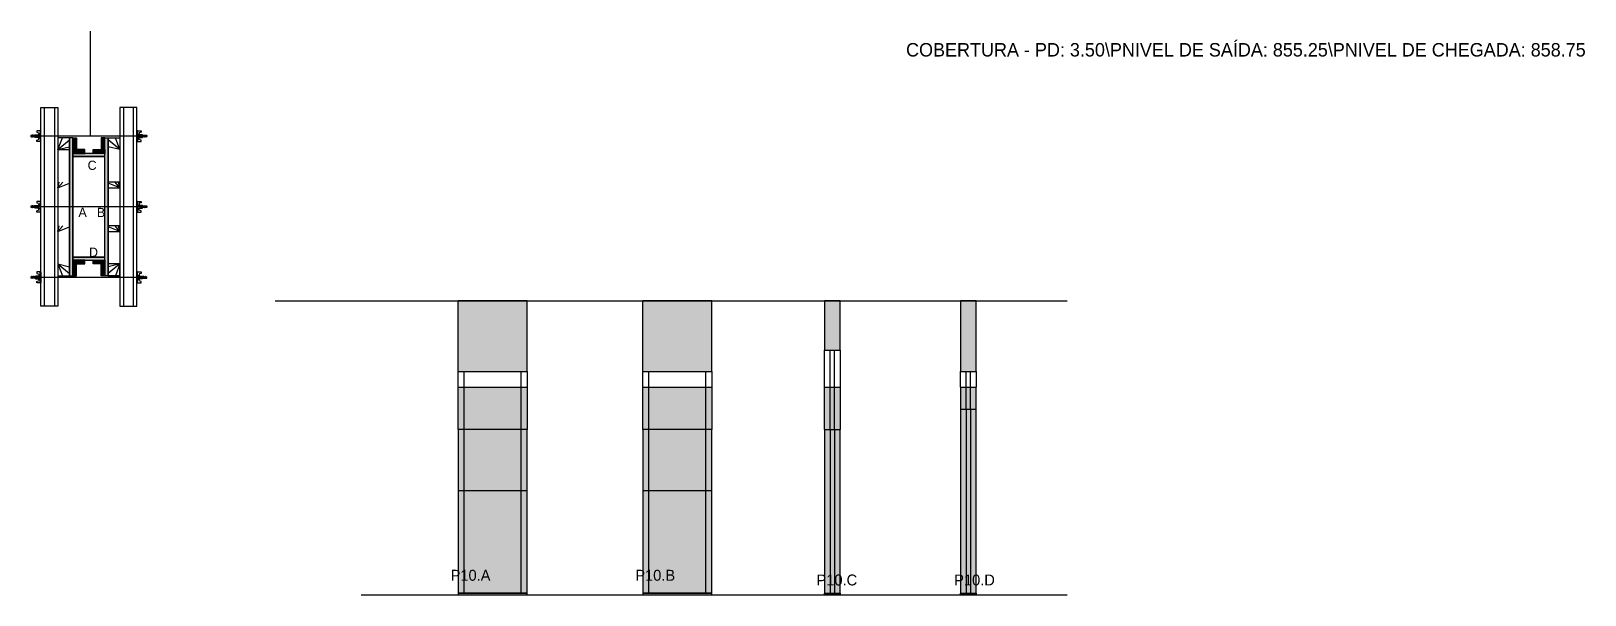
# Model space of a CAD drawing. Header units: metres. Extents: x 4559 to 6408, y 13542 to 14213.
import ezdxf

# ---------------------------------------------------------------- set-up
doc = ezdxf.new("R2010")
doc.units = ezdxf.units.M
for name, color, linetype in [('CHAPA', 7, 'Continuous'), ('COTA', 7, 'Continuous'), ('Hachura', 7, 'Continuous'), ('Madeira', 7, 'Continuous'), ('NOMENCLATURA', 7, 'Continuous'), ('Nível', 7, 'Continuous'), ('Painéis', 7, 'Continuous'), ('Perfil Metálico', 7, 'Continuous'), ('SARR_2.2x7', 7, 'Continuous'), ('SARRAFO', 7, 'Continuous'), ('Texto Seção', 7, 'Continuous'), ('TEXTO_GERAL', 7, 'Continuous')]:
    doc.layers.add(name, color=color, linetype=linetype)

msp = doc.modelspace()

# ---------------------------------------------------------------- hatches: boundary and pattern name
at = {"layer": 'COTA'}
h = msp.add_hatch(color=7, dxfattribs=at)
h.dxf.hatch_style = 1
h.paths.add_polyline_path([(5149.3, 13892.4), (5067.3, 13892.4), (5067.3, 13892.4), (5067.3, 13808.4), (5067.3, 13808.4), (5149.3, 13808.4), (5149.3, 13808.4), (5149.3, 13892.4)])
h = msp.add_hatch(color=7, dxfattribs=at)
h.dxf.hatch_style = 1
h.paths.add_polyline_path([(5369, 13892.4), (5287, 13892.4), (5287, 13892.4), (5287, 13808.4), (5287, 13808.4), (5358, 13808.4), (5358, 13808.4), (5369, 13808.4), (5369, 13808.4), (5369, 13892.4)])
h = msp.add_hatch(color=7, dxfattribs=at)
h.dxf.hatch_style = 1
h.paths.add_polyline_path([(5522, 13892.4), (5503, 13892.4), (5503, 13892.4), (5503, 13833.4), (5503, 13833.4), (5522, 13833.4), (5522, 13833.4), (5522, 13892.4)])
h = msp.add_hatch(color=7, dxfattribs=at)
h.dxf.hatch_style = 1
h.paths.add_polyline_path([(5683.8, 13892.4), (5664.8, 13892.4), (5664.8, 13892.4), (5664.8, 13808.4), (5664.8, 13808.4), (5683.8, 13808.4), (5683.8, 13808.4), (5683.8, 13892.4)])
at = {"layer": 'Hachura'}
h = msp.add_hatch(color=7, dxfattribs=at)
h.dxf.hatch_style = 1
h.paths.add_polyline_path([(4609, 14086.1), (4605, 14086.1), (4605, 14086.1), (4605, 13922.1), (4605, 13922.1), (4609, 13922.1), (4609, 13922.1), (4609, 14086.1)])
h = msp.add_hatch(color=7, dxfattribs=at)
h.dxf.hatch_style = 1
h.paths.add_polyline_path([(4609, 14086.1), (4605, 14086.1), (4605, 14086.1), (4605, 13922.1), (4605, 13922.1), (4609, 13922.1), (4609, 13922.1), (4609, 14086.1)])
h = msp.add_hatch(color=7, dxfattribs=at)
h.dxf.hatch_style = 1
h.paths.add_polyline_path([(4609, 14072.1), (4613.4, 14072.1), (4613.4, 14072.1), (4613.4, 14086.1), (4613.4, 14086.1), (4609, 14086.1), (4609, 14086.1), (4609, 14072.1)])
h = msp.add_hatch(color=7, dxfattribs=at)
h.dxf.hatch_style = 1
h.paths.add_polyline_path([(4609, 14067.7), (4609, 14072.1), (4609, 14072.1), (4623, 14072.1), (4623, 14072.1), (4623, 14067.7), (4623, 14067.7), (4609, 14067.7)])
h = msp.add_hatch(color=7, dxfattribs=at)
h.dxf.hatch_style = 1
h.paths.add_polyline_path([(4647, 14067.7), (4647, 14072.1), (4647, 14072.1), (4633, 14072.1), (4633, 14072.1), (4633, 14067.7), (4633, 14067.7), (4647, 14067.7)])
h = msp.add_hatch(color=7, dxfattribs=at)
h.dxf.hatch_style = 1
h.paths.add_polyline_path([(4647, 14072.1), (4642.6, 14072.1), (4642.6, 14072.1), (4642.6, 14086.1), (4642.6, 14086.1), (4647, 14086.1), (4647, 14086.1), (4647, 14072.1)])
h = msp.add_hatch(color=7, dxfattribs=at)
h.dxf.hatch_style = 1
h.paths.add_polyline_path([(4647, 14086.1), (4651, 14086.1), (4651, 14086.1), (4651, 13922.1), (4651, 13922.1), (4647, 13922.1), (4647, 13922.1), (4647, 14086.1)])
h = msp.add_hatch(color=7, dxfattribs=at)
h.dxf.hatch_style = 1
h.paths.add_polyline_path([(4647, 14086.1), (4651, 14086.1), (4651, 14086.1), (4651, 13922.1), (4651, 13922.1), (4647, 13922.1), (4647, 13922.1), (4647, 14086.1)])
h = msp.add_hatch(color=7, dxfattribs=at)
h.dxf.hatch_style = 1
h.paths.add_polyline_path([(4647, 14064.1), (4647, 14067.7), (4647, 14067.7), (4609, 14067.7), (4609, 14067.7), (4609, 14064.1), (4609, 14064.1), (4647, 14064.1)])
h = msp.add_hatch(color=7, dxfattribs=at)
h.dxf.hatch_style = 1
h.paths.add_polyline_path([(4647, 14064.1), (4647, 14067.7), (4647, 14067.7), (4609, 14067.7), (4609, 14067.7), (4609, 14064.1), (4609, 14064.1), (4647, 14064.1)])
h = msp.add_hatch(color=7, dxfattribs=at)
h.dxf.hatch_style = 1
h.paths.add_polyline_path([(4647, 13940.5), (4647, 13944.1), (4647, 13944.1), (4609, 13944.1), (4609, 13944.1), (4609, 13940.5), (4609, 13940.5), (4647, 13940.5)])
h = msp.add_hatch(color=7, dxfattribs=at)
h.dxf.hatch_style = 1
h.paths.add_polyline_path([(4647, 13940.5), (4647, 13944.1), (4647, 13944.1), (4609, 13944.1), (4609, 13944.1), (4609, 13940.5), (4609, 13940.5), (4647, 13940.5)])
h = msp.add_hatch(color=7, dxfattribs=at)
h.dxf.hatch_style = 1
h.paths.add_polyline_path([(4609, 13936.1), (4609, 13940.5), (4609, 13940.5), (4623, 13940.5), (4623, 13940.5), (4623, 13936.1), (4623, 13936.1), (4609, 13936.1)])
h = msp.add_hatch(color=7, dxfattribs=at)
h.dxf.hatch_style = 1
h.paths.add_polyline_path([(4647, 13936.1), (4647, 13940.5), (4647, 13940.5), (4633, 13940.5), (4633, 13940.5), (4633, 13936.1), (4633, 13936.1), (4647, 13936.1)])
h = msp.add_hatch(color=7, dxfattribs=at)
h.dxf.hatch_style = 1
h.paths.add_polyline_path([(4609, 13936.1), (4613.4, 13936.1), (4613.4, 13936.1), (4613.4, 13922.1), (4613.4, 13922.1), (4609, 13922.1), (4609, 13922.1), (4609, 13936.1)])
h = msp.add_hatch(color=7, dxfattribs=at)
h.dxf.hatch_style = 1
h.paths.add_polyline_path([(4647, 13936.1), (4642.6, 13936.1), (4642.6, 13936.1), (4642.6, 13922.1), (4642.6, 13922.1), (4647, 13922.1), (4647, 13922.1), (4647, 13936.1)])
h = msp.add_hatch(color=7, dxfattribs=at)
h.dxf.hatch_style = 1
h.paths.add_polyline_path([(5149.3, 13666.4), (5149.3, 13789.4), (5149.3, 13789.4), (5067.3, 13789.4), (5067.3, 13789.4), (5067.3, 13666.4), (5067.3, 13666.4), (5149.3, 13666.4)])
h = msp.add_hatch(color=7, dxfattribs=at)
h.dxf.hatch_style = 1
h.paths.add_polyline_path([(5369, 13666.4), (5369, 13789.4), (5369, 13789.4), (5287, 13789.4), (5287, 13789.4), (5287, 13666.4), (5287, 13666.4), (5369, 13666.4)])
h = msp.add_hatch(color=7, dxfattribs=at)
h.dxf.hatch_style = 1
h.paths.add_polyline_path([(5522, 13542.4), (5522, 13789.4), (5522, 13789.4), (5503, 13789.4), (5503, 13789.4), (5503, 13542.4), (5503, 13542.4), (5522, 13542.4)])
h = msp.add_hatch(color=7, dxfattribs=at)
h.dxf.hatch_style = 1
h.paths.add_polyline_path([(5683.8, 13542.4), (5683.8, 13789.4), (5683.8, 13789.4), (5664.8, 13789.4), (5664.8, 13789.4), (5664.8, 13542.4), (5664.8, 13542.4), (5683.8, 13542.4)])
h = msp.add_hatch(color=7, dxfattribs=at)
h.dxf.hatch_style = 1
h.paths.add_polyline_path([(5149.3, 13666.4), (5067.3, 13666.4), (5067.3, 13666.4), (5067.3, 13542.4), (5067.3, 13542.4), (5149.3, 13542.4), (5149.3, 13542.4), (5149.3, 13666.4)])
h = msp.add_hatch(color=7, dxfattribs=at)
h.dxf.hatch_style = 1
h.paths.add_polyline_path([(5369, 13666.4), (5287, 13666.4), (5287, 13666.4), (5287, 13542.4), (5287, 13542.4), (5369, 13542.4), (5369, 13542.4), (5369, 13666.4)])

# ---------------------------------------------------------------- linework, layer by layer
at = {"layer": 'CHAPA', "color": 7, "lineweight": 25}
for points in [[(4609, 14086.1), (4605, 14086.1), (4605, 13922.1), (4609, 13922.1)], [(4609, 14086.1), (4605, 14086.1), (4605, 13922.1), (4609, 13922.1)], [(4647, 14086.1), (4651, 14086.1), (4651, 13922.1), (4647, 13922.1)], [(4647, 14086.1), (4651, 14086.1), (4651, 13922.1), (4647, 13922.1)], [(4647, 14064.1), (4647, 14067.7), (4609, 14067.7), (4609, 14064.1)], [(4647, 14064.1), (4647, 14067.7), (4609, 14067.7), (4609, 14064.1)], [(4647, 13940.5), (4647, 13944.1), (4609, 13944.1), (4609, 13940.5)], [(4647, 13940.5), (4647, 13944.1), (4609, 13944.1), (4609, 13940.5)]]:
    msp.add_lwpolyline(points, close=True, dxfattribs=at)
at = {"layer": 'COTA', "color": 7, "lineweight": 25}
for p, q in [((5149.3, 13892.4), (5067.3, 13892.4)), ((5067.3, 13808.4), (5067.3, 13892.4)), ((5149.3, 13808.4), (5149.3, 13892.4)), ((5369, 13892.4), (5287, 13892.4)), ((5287, 13808.4), (5287, 13892.4)), ((5369, 13808.4), (5369, 13892.4))]:
    msp.add_line(p, q, dxfattribs=at)
for points in [[(5522, 13833.4), (5522, 13892.4), (5503, 13892.4), (5503, 13833.4)], [(5683.8, 13808.4), (5683.8, 13892.4), (5664.8, 13892.4), (5664.8, 13808.4)]]:
    msp.add_lwpolyline(points, dxfattribs=at)
at = {"layer": 'Defpoints', "color": 7, "lineweight": 25}
msp.add_line((4629.9, 14088.2), (4629.9, 14213.2), dxfattribs=at)
at = {"layer": 'Hachura', "color": 7, "lineweight": 25}
for p, q in [((4559.5, 14089.2), (4559.2, 14088.9)), ((4559.2, 14088.9), (4559.2, 14087.6)), ((4559.5, 14087.2), (4559.2, 14087.6)), ((4559.9, 14089.2), (4559.5, 14089.2)), ((4559.5, 14089.2), (4559.5, 14089.2)), ((4559.5, 14087.2), (4559.5, 14089.2)), ((4560.2, 14087.2), (4559.5, 14088.5)), ((4560.1, 14087.1), (4559.5, 14088.3)), ((4559.5, 14087.8), (4559.9, 14087.1)), ((4559.5, 14087.5), (4559.7, 14087.2)), ((4559.7, 14087.2), (4559.5, 14087.2)), ((4559.9, 14089.3), (4561, 14087.1)), ((4559.9, 14089.2), (4560.8, 14087.2)), ((4559.9, 14089.2), (4560.8, 14087.2)), ((4561.3, 14087.1), (4560.2, 14089.3)), ((4560.2, 14087.2), (4560.8, 14087.2)), ((4561, 14089.2), (4560.4, 14089.2)), ((4561.3, 14087.2), (4560.4, 14089.2)), ((4561, 14089.2), (4562, 14087.2)), ((4561.1, 14089.3), (4562.2, 14087.1)), ((4562, 14087.2), (4561.3, 14087.2)), ((4562.4, 14087.1), (4561.4, 14089.3)), ((4562.2, 14089.2), (4561.5, 14089.2)), ((4562.5, 14087.2), (4561.5, 14089.2)), ((4561.7, 14089.2), (4561.5, 14089.2)), ((4562.2, 14089.2), (4563.1, 14087.2)), ((4562.3, 14089.3), (4563.4, 14087.1)), ((4563.6, 14087.1), (4562.5, 14089.3)), ((4562.7, 14087.2), (4562.5, 14087.2)), ((4563.3, 14089.2), (4562.7, 14089.2)), ((4563.7, 14087.2), (4562.7, 14089.2)), ((4562.7, 14087.2), (4563.1, 14087.2)), ((4563.3, 14089.2), (4564.3, 14087.2)), ((4564.3, 14088), (4563.7, 14089.3)), ((4563.7, 14087.2), (4564.3, 14087.2)), ((4564.3, 14088.3), (4563.9, 14089.2)), ((4564.3, 14089.2), (4563.9, 14089.2)), ((4695.8, 14088.1), (4564, 14088.2)), ((4564.3, 14086.5), (4564.3, 14089.8)), ((4564.3, 14089.8), (4567.5, 14089.8)), ((4564.3, 14088.8), (4567.5, 14088.8)), ((4564.3, 14087.2), (4567.5, 14087.2)), ((4564.4, 14086.5), (4564.4, 14089.8)), ((4571, 14094.6), (4565.9, 14094.6)), ((4565.9, 14094.6), (4565.9, 14092.9)), ((4565.9, 14092.9), (4568.1, 14092.3)), ((4567.5, 14090.1), (4567.5, 14086.2)), ((4570.1, 14090.1), (4567.5, 14090.1)), ((4570.1, 14088.5), (4568.1, 14088.5)), ((4568.1, 14087.9), (4570.1, 14087.9)), ((4568.3, 14092), (4568.3, 14090.1)), ((4570.1, 14094.6), (4570.1, 14081.7)), ((4570.1, 14094.6), (4570.1, 14089.4)), ((4570.1, 14094.5), (4571, 14094.5)), ((4570.1, 14094.2), (4571, 14094.2)), ((4570.1, 14093.9), (4571, 14093.9)), ((4570.1, 14093.4), (4571, 14093.4)), ((4570.1, 14092.6), (4571, 14092.6)), ((4570.1, 14091.2), (4571, 14091.2)), ((4570.1, 14088.1), (4570.1, 14090.1)), ((4570.1, 14089.4), (4570.1, 14088.8)), ((4570.1, 14088.2), (4571, 14088.2)), ((4570.4, 14089.1), (4570.2, 14089.1)), ((4570.2, 14087.2), (4570.7, 14087.2)), ((4570.9, 14089.1), (4570.4, 14089.1)), ((4571, 14081.7), (4571, 14094.6)), ((4571, 14082.7), (4571, 14090.5)), ((4685, 14081.7), (4685, 14094.6)), ((4685, 14094.6), (4690.1, 14094.6)), ((4685.9, 14094.5), (4685, 14094.5)), ((4685.9, 14094.2), (4685, 14094.2)), ((4685.9, 14093.9), (4685, 14093.9)), ((4685.9, 14093.4), (4685, 14093.4)), ((4685.9, 14092.6), (4685, 14092.6)), ((4685.9, 14091.2), (4685, 14091.2)), ((4685, 14082.7), (4685, 14090.5)), ((4685.9, 14088.2), (4685, 14088.2)), ((4685.2, 14089.1), (4685.6, 14089.1)), ((4685.8, 14087.2), (4685.4, 14087.2)), ((4685.6, 14089.1), (4685.8, 14089.1)), ((4685.9, 14094.6), (4685.9, 14081.7)), ((4685.9, 14094.6), (4685.9, 14089.4)), ((4685.9, 14088.1), (4685.9, 14090.1)), ((4685.9, 14090.1), (4688.5, 14090.1)), ((4685.9, 14089.4), (4685.9, 14088.8)), ((4685.9, 14088.5), (4687.9, 14088.5)), ((4687.9, 14087.9), (4685.9, 14087.9)), ((4687.7, 14092), (4687.7, 14090.1)), ((4690.2, 14092.9), (4688, 14092.3)), ((4688.5, 14090.1), (4688.5, 14086.2)), ((4691.7, 14089.8), (4688.5, 14089.8)), ((4691.7, 14088.8), (4688.5, 14088.8)), ((4691.7, 14087.2), (4688.5, 14087.2)), ((4690.2, 14094.6), (4690.2, 14092.9)), ((4691.7, 14086.5), (4691.7, 14089.8)), ((4691.7, 14086.5), (4691.7, 14089.8)), ((4691.7, 14088), (4692.4, 14089.3)), ((4692.7, 14089.2), (4691.7, 14087.2)), ((4691.7, 14088.3), (4692.2, 14089.2)), ((4691.7, 14089.2), (4692.2, 14089.2)), ((4692.4, 14087.2), (4691.7, 14087.2)), ((4692.4, 14087.1), (4693.5, 14089.3)), ((4692.4, 14087.2), (4693.3, 14089.2)), ((4693.8, 14089.3), (4692.7, 14087.1)), ((4692.7, 14089.2), (4693.3, 14089.2)), ((4693.8, 14089.2), (4692.9, 14087.2)), ((4693.3, 14087.2), (4692.9, 14087.2)), ((4693.3, 14087.2), (4693.5, 14087.2)), ((4693.5, 14087.2), (4694.5, 14089.2)), ((4693.6, 14087.1), (4694.7, 14089.3)), ((4694.9, 14089.3), (4693.8, 14087.1)), ((4693.8, 14089.2), (4694.5, 14089.2)), ((4695, 14089.2), (4694, 14087.2)), ((4694, 14087.2), (4694.7, 14087.2)), ((4694.3, 14089.2), (4694.5, 14089.2)), ((4694.7, 14087.2), (4695.7, 14089.2)), ((4694.8, 14087.1), (4695.8, 14089.3)), ((4696.1, 14089.3), (4695, 14087.1)), ((4695, 14089.2), (4695.7, 14089.2)), ((4696.2, 14089.2), (4695.2, 14087.2)), ((4696.2, 14089.2), (4695.2, 14087.2)), ((4695.8, 14087.2), (4695.2, 14087.2)), ((4695.8, 14087.2), (4696.5, 14088.5)), ((4695.9, 14087.1), (4696.5, 14088.3)), ((4696.2, 14089.2), (4696.5, 14089.2)), ((4696.5, 14087.8), (4696.2, 14087.1)), ((4696.5, 14087.5), (4696.4, 14087.2)), ((4696.4, 14087.2), (4696.5, 14087.2)), ((4696.5, 14089.2), (4696.5, 14089.2)), ((4696.5, 14089.2), (4696.8, 14088.9)), ((4696.5, 14087.2), (4696.5, 14089.2)), ((4696.5, 14087.2), (4696.8, 14087.6)), ((4696.8, 14088.9), (4696.8, 14087.6)), ((4567.5, 14086.5), (4564.3, 14086.5)), ((4565.9, 14083.4), (4568.1, 14084)), ((4565.9, 14081.7), (4565.9, 14083.4)), ((4570.1, 14081.7), (4565.9, 14081.7)), ((4567.5, 14086.2), (4567.5, 14086.5)), ((4567.5, 14086.2), (4567.5, 14086.5)), ((4567.5, 14086.2), (4570.1, 14086.2)), ((4568.3, 14084.3), (4568.3, 14086.2)), ((4570.1, 14085.1), (4571, 14085.1)), ((4570.1, 14083.7), (4571, 14083.7)), ((4570.1, 14082.8), (4571, 14082.8)), ((4570.1, 14082.4), (4571, 14082.4)), ((4570.1, 14082), (4571, 14082)), ((4570.1, 14081.8), (4571, 14081.8)), ((4570.1, 14081.7), (4571, 14081.7)), ((4685.9, 14085.1), (4685, 14085.1)), ((4685.9, 14083.7), (4685, 14083.7)), ((4685.9, 14082.8), (4685, 14082.8)), ((4685.9, 14082.4), (4685, 14082.4)), ((4685.9, 14082), (4685, 14082)), ((4685.9, 14081.8), (4685, 14081.8)), ((4685.9, 14081.7), (4685, 14081.7)), ((4688.5, 14086.2), (4685.9, 14086.2)), ((4685.9, 14081.7), (4690.2, 14081.7)), ((4687.7, 14084.3), (4687.7, 14086.2)), ((4690.2, 14083.4), (4688, 14084)), ((4688.5, 14086.5), (4691.7, 14086.5)), ((4688.5, 14086.2), (4688.5, 14086.5)), ((4688.5, 14086.2), (4688.5, 14086.5)), ((4690.2, 14081.7), (4690.2, 14083.4)), ((4559.5, 14005.2), (4559.2, 14004.9)), ((4559.2, 14004.9), (4559.2, 14003.6)), ((4559.5, 14003.2), (4559.2, 14003.6)), ((4559.9, 14005.2), (4559.5, 14005.2)), ((4559.5, 14005.2), (4559.5, 14005.2)), ((4559.5, 14003.2), (4559.5, 14005.2)), ((4560.2, 14003.2), (4559.5, 14004.5)), ((4560.1, 14003.1), (4559.5, 14004.3)), ((4559.5, 14003.8), (4559.9, 14003.1)), ((4559.5, 14003.5), (4559.7, 14003.2)), ((4559.7, 14003.2), (4559.5, 14003.2)), ((4559.9, 14005.3), (4561, 14003.1)), ((4559.9, 14005.2), (4560.8, 14003.2)), ((4559.9, 14005.2), (4560.8, 14003.2)), ((4561.3, 14003.1), (4560.2, 14005.3)), ((4560.2, 14003.2), (4560.8, 14003.2)), ((4561, 14005.2), (4560.4, 14005.2)), ((4561.3, 14003.2), (4560.4, 14005.2)), ((4561, 14005.2), (4562, 14003.2)), ((4561.1, 14005.3), (4562.2, 14003.1)), ((4562, 14003.2), (4561.3, 14003.2)), ((4562.4, 14003.1), (4561.4, 14005.3)), ((4562.2, 14005.2), (4561.5, 14005.2)), ((4562.5, 14003.2), (4561.5, 14005.2)), ((4561.7, 14005.2), (4561.5, 14005.2)), ((4562.2, 14005.2), (4563.1, 14003.2)), ((4562.3, 14005.3), (4563.4, 14003.1)), ((4563.6, 14003.1), (4562.5, 14005.3)), ((4562.7, 14003.2), (4562.5, 14003.2)), ((4563.3, 14005.2), (4562.7, 14005.2)), ((4563.7, 14003.2), (4562.7, 14005.2)), ((4562.7, 14003.2), (4563.1, 14003.2)), ((4563.3, 14005.2), (4564.3, 14003.2)), ((4564.3, 14004), (4563.7, 14005.3)), ((4563.7, 14003.2), (4564.3, 14003.2)), ((4564.3, 14004.3), (4563.9, 14005.2)), ((4564.3, 14005.2), (4563.9, 14005.2)), ((4695.8, 14004.1), (4564, 14004.2)), ((4564.3, 14002.5), (4564.3, 14005.8)), ((4564.3, 14005.8), (4567.5, 14005.8)), ((4564.3, 14004.8), (4567.5, 14004.8)), ((4564.3, 14003.2), (4567.5, 14003.2)), ((4567.5, 14002.5), (4564.3, 14002.5)), ((4564.4, 14002.5), (4564.4, 14005.8)), ((4571, 14010.6), (4565.9, 14010.6)), ((4565.9, 14010.6), (4565.9, 14008.9)), ((4565.9, 14008.9), (4568.1, 14008.3)), ((4565.9, 13999.4), (4568.1, 14000)), ((4565.9, 13997.7), (4565.9, 13999.4)), ((4570.1, 13997.7), (4565.9, 13997.7)), ((4567.5, 14006.1), (4567.5, 14002.2)), ((4570.1, 14006.1), (4567.5, 14006.1)), ((4567.5, 14002.2), (4567.5, 14002.5)), ((4567.5, 14002.2), (4567.5, 14002.5)), ((4567.5, 14002.2), (4570.1, 14002.2)), ((4570.1, 14004.5), (4568.1, 14004.5)), ((4568.1, 14003.9), (4570.1, 14003.9)), ((4568.3, 14008), (4568.3, 14006.1)), ((4568.3, 14000.3), (4568.3, 14002.2)), ((4570.1, 14010.6), (4570.1, 13997.7)), ((4570.1, 14010.6), (4570.1, 14005.4)), ((4570.1, 14010.5), (4571, 14010.5)), ((4570.1, 14010.2), (4571, 14010.2)), ((4570.1, 14009.9), (4571, 14009.9)), ((4570.1, 14009.4), (4571, 14009.4)), ((4570.1, 14008.6), (4571, 14008.6)), ((4570.1, 14007.2), (4571, 14007.2)), ((4570.1, 14004.1), (4570.1, 14006.1)), ((4570.1, 14005.4), (4570.1, 14004.8)), ((4570.1, 14004.2), (4571, 14004.2)), ((4570.1, 14001.1), (4571, 14001.1)), ((4570.1, 13999.7), (4571, 13999.7)), ((4570.1, 13998.8), (4571, 13998.8)), ((4570.1, 13998.4), (4571, 13998.4)), ((4570.1, 13998), (4571, 13998)), ((4570.1, 13997.8), (4571, 13997.8)), ((4570.1, 13997.7), (4571, 13997.7)), ((4570.4, 14005.1), (4570.2, 14005.1)), ((4570.2, 14003.2), (4570.7, 14003.2)), ((4570.9, 14005.1), (4570.4, 14005.1)), ((4571, 13997.7), (4571, 14010.6)), ((4571, 13998.7), (4571, 14006.5)), ((4685, 13997.7), (4685, 14010.6)), ((4685, 14010.6), (4690.1, 14010.6)), ((4685.9, 14010.5), (4685, 14010.5)), ((4685.9, 14010.2), (4685, 14010.2)), ((4685.9, 14009.9), (4685, 14009.9)), ((4685.9, 14009.4), (4685, 14009.4)), ((4685.9, 14008.6), (4685, 14008.6)), ((4685.9, 14007.2), (4685, 14007.2)), ((4685, 13998.7), (4685, 14006.5)), ((4685.9, 14004.2), (4685, 14004.2)), ((4685.9, 14001.1), (4685, 14001.1)), ((4685.9, 13999.7), (4685, 13999.7)), ((4685.9, 13998.8), (4685, 13998.8)), ((4685.9, 13998.4), (4685, 13998.4)), ((4685.9, 13998), (4685, 13998)), ((4685.9, 13997.8), (4685, 13997.8)), ((4685.9, 13997.7), (4685, 13997.7)), ((4685.2, 14005.1), (4685.6, 14005.1)), ((4685.8, 14003.2), (4685.4, 14003.2)), ((4685.6, 14005.1), (4685.8, 14005.1)), ((4685.9, 14010.6), (4685.9, 13997.7)), ((4685.9, 14010.6), (4685.9, 14005.4)), ((4685.9, 14004.1), (4685.9, 14006.1)), ((4685.9, 14006.1), (4688.5, 14006.1)), ((4685.9, 14005.4), (4685.9, 14004.8)), ((4685.9, 14004.5), (4687.9, 14004.5)), ((4687.9, 14003.9), (4685.9, 14003.9)), ((4688.5, 14002.2), (4685.9, 14002.2)), ((4685.9, 13997.7), (4690.2, 13997.7)), ((4687.7, 14008), (4687.7, 14006.1)), ((4687.7, 14000.3), (4687.7, 14002.2)), ((4690.2, 14008.9), (4688, 14008.3)), ((4690.2, 13999.4), (4688, 14000)), ((4688.5, 14006.1), (4688.5, 14002.2)), ((4691.7, 14005.8), (4688.5, 14005.8)), ((4691.7, 14004.8), (4688.5, 14004.8)), ((4691.7, 14003.2), (4688.5, 14003.2)), ((4688.5, 14002.5), (4691.7, 14002.5)), ((4688.5, 14002.2), (4688.5, 14002.5)), ((4688.5, 14002.2), (4688.5, 14002.5)), ((4690.2, 14010.6), (4690.2, 14008.9)), ((4690.2, 13997.7), (4690.2, 13999.4)), ((4691.7, 14002.5), (4691.7, 14005.8)), ((4691.7, 14002.5), (4691.7, 14005.8)), ((4691.7, 14004), (4692.4, 14005.3)), ((4692.7, 14005.2), (4691.7, 14003.2)), ((4691.7, 14004.3), (4692.2, 14005.2)), ((4691.7, 14005.2), (4692.2, 14005.2)), ((4692.4, 14003.2), (4691.7, 14003.2)), ((4692.4, 14003.1), (4693.5, 14005.3)), ((4692.4, 14003.2), (4693.3, 14005.2)), ((4693.8, 14005.3), (4692.7, 14003.1)), ((4692.7, 14005.2), (4693.3, 14005.2)), ((4693.8, 14005.2), (4692.9, 14003.2)), ((4693.3, 14003.2), (4692.9, 14003.2)), ((4693.3, 14003.2), (4693.5, 14003.2)), ((4693.5, 14003.2), (4694.5, 14005.2)), ((4693.6, 14003.1), (4694.7, 14005.3)), ((4694.9, 14005.3), (4693.8, 14003.1)), ((4693.8, 14005.2), (4694.5, 14005.2)), ((4695, 14005.2), (4694, 14003.2)), ((4694, 14003.2), (4694.7, 14003.2)), ((4694.3, 14005.2), (4694.5, 14005.2)), ((4694.7, 14003.2), (4695.7, 14005.2)), ((4694.8, 14003.1), (4695.8, 14005.3)), ((4696.1, 14005.3), (4695, 14003.1)), ((4695, 14005.2), (4695.7, 14005.2)), ((4696.2, 14005.2), (4695.2, 14003.2)), ((4696.2, 14005.2), (4695.2, 14003.2)), ((4695.8, 14003.2), (4695.2, 14003.2)), ((4695.8, 14003.2), (4696.5, 14004.5)), ((4695.9, 14003.1), (4696.5, 14004.3)), ((4696.2, 14005.2), (4696.5, 14005.2)), ((4696.5, 14003.8), (4696.2, 14003.1)), ((4696.5, 14003.5), (4696.4, 14003.2)), ((4696.4, 14003.2), (4696.5, 14003.2)), ((4696.5, 14005.2), (4696.5, 14005.2)), ((4696.5, 14005.2), (4696.8, 14004.9)), ((4696.5, 14003.2), (4696.5, 14005.2)), ((4696.5, 14003.2), (4696.8, 14003.6)), ((4696.8, 14004.9), (4696.8, 14003.6)), ((4559.5, 13921), (4559.2, 13920.7)), ((4559.2, 13919.4), (4559.2, 13920.7)), ((4559.5, 13920.5), (4559.9, 13921.2)), ((4560.1, 13921.1), (4559.5, 13920)), ((4559.5, 13920.8), (4559.7, 13921.1)), ((4559.7, 13921.1), (4559.5, 13921.1)), ((4560.2, 13921.1), (4559.5, 13919.8)), ((4559.5, 13921), (4559.5, 13919.1)), ((4559.9, 13919), (4561, 13921.2)), ((4559.9, 13919.1), (4560.8, 13921.1)), ((4559.9, 13919.1), (4560.8, 13921.1)), ((4561.3, 13921.1), (4560.2, 13919)), ((4560.2, 13921.1), (4560.8, 13921.1)), ((4561.3, 13921.1), (4560.4, 13919.1)), ((4561, 13919.1), (4562, 13921.1)), ((4561.1, 13919), (4562.2, 13921.2)), ((4562, 13921.1), (4561.3, 13921.1)), ((4562.4, 13921.1), (4561.4, 13919)), ((4562.5, 13921.1), (4561.5, 13919.1)), ((4562.2, 13919.1), (4563.1, 13921.1)), ((4562.3, 13919), (4563.4, 13921.2)), ((4563.6, 13921.1), (4562.5, 13919)), ((4562.7, 13921.1), (4562.5, 13921.1)), ((4562.7, 13921.1), (4563.1, 13921.1)), ((4563.7, 13921.1), (4562.7, 13919.1)), ((4563.3, 13919.1), (4564.3, 13921.1)), ((4563.7, 13921.1), (4564.3, 13921.1)), ((4564.3, 13921.8), (4564.3, 13918.5)), ((4567.5, 13921.8), (4564.3, 13921.8)), ((4564.3, 13921.1), (4567.5, 13921.1)), ((4564.4, 13921.8), (4564.4, 13918.5)), ((4570.1, 13926.6), (4565.9, 13926.6)), ((4565.9, 13926.6), (4565.9, 13924.9)), ((4565.9, 13924.9), (4568.1, 13924.3)), ((4567.5, 13918.2), (4567.5, 13922.1)), ((4567.5, 13922.1), (4570.1, 13922.1)), ((4567.5, 13922.1), (4567.5, 13921.8)), ((4567.5, 13922.1), (4567.5, 13921.8)), ((4568.3, 13924), (4568.3, 13922.1)), ((4570.1, 13913.7), (4570.1, 13926.6)), ((4570.1, 13926.6), (4571, 13926.6)), ((4570.1, 13926.5), (4571, 13926.5)), ((4570.1, 13926.2), (4571, 13926.2)), ((4570.1, 13925.9), (4571, 13925.9)), ((4570.1, 13925.4), (4571, 13925.4)), ((4570.1, 13924.6), (4571, 13924.6)), ((4570.1, 13923.2), (4571, 13923.2)), ((4570.2, 13921.1), (4570.7, 13921.1)), ((4571, 13926.6), (4571, 13913.7)), ((4571, 13925.6), (4571, 13917.8)), ((4685, 13926.6), (4685, 13913.7)), ((4685.9, 13926.6), (4685, 13926.6)), ((4685.9, 13926.5), (4685, 13926.5)), ((4685.9, 13926.2), (4685, 13926.2)), ((4685.9, 13925.9), (4685, 13925.9)), ((4685, 13925.6), (4685, 13917.8)), ((4685.9, 13925.4), (4685, 13925.4)), ((4685.9, 13924.6), (4685, 13924.6)), ((4685.9, 13923.2), (4685, 13923.2)), ((4685.8, 13921.1), (4685.4, 13921.1)), ((4685.9, 13913.7), (4685.9, 13926.6)), ((4685.9, 13926.6), (4690.2, 13926.6)), ((4688.5, 13922.1), (4685.9, 13922.1)), ((4687.7, 13924), (4687.7, 13922.1)), ((4690.2, 13924.9), (4688, 13924.3)), ((4688.5, 13918.2), (4688.5, 13922.1)), ((4688.5, 13922.1), (4688.5, 13921.8)), ((4688.5, 13922.1), (4688.5, 13921.8)), ((4688.5, 13921.8), (4691.7, 13921.8)), ((4691.7, 13921.1), (4688.5, 13921.1)), ((4690.2, 13926.6), (4690.2, 13924.9)), ((4691.7, 13921.8), (4691.7, 13918.5)), ((4691.7, 13921.8), (4691.7, 13918.5)), ((4692.4, 13921.1), (4691.7, 13921.1)), ((4692.7, 13919.1), (4691.7, 13921.1)), ((4692.4, 13921.1), (4693.5, 13919)), ((4692.4, 13921.1), (4693.3, 13919.1)), ((4693.8, 13919), (4692.7, 13921.2)), ((4693.3, 13921.1), (4692.9, 13921.1)), ((4693.8, 13919.1), (4692.9, 13921.1)), ((4693.3, 13921.1), (4693.5, 13921.1)), ((4693.5, 13921.1), (4694.5, 13919.1)), ((4693.6, 13921.1), (4694.7, 13919)), ((4694.9, 13919), (4693.8, 13921.2)), ((4694, 13921.1), (4694.7, 13921.1)), ((4695, 13919.1), (4694, 13921.1)), ((4694.7, 13921.1), (4695.7, 13919.1)), ((4694.8, 13921.1), (4695.8, 13919)), ((4696.1, 13919), (4695, 13921.2)), ((4696.2, 13919.1), (4695.2, 13921.1)), ((4695.8, 13921.1), (4695.2, 13921.1)), ((4696.2, 13919.1), (4695.2, 13921.1)), ((4695.8, 13921.1), (4696.5, 13919.8)), ((4695.9, 13921.1), (4696.5, 13920)), ((4696.5, 13920.5), (4696.2, 13921.2)), ((4696.5, 13920.8), (4696.4, 13921.1)), ((4696.4, 13921.1), (4696.5, 13921.1)), ((4696.5, 13921), (4696.8, 13920.7)), ((4696.5, 13921), (4696.5, 13919.1)), ((4696.8, 13919.4), (4696.8, 13920.7)), ((4559.5, 13919.1), (4559.2, 13919.4)), ((4559.9, 13919.1), (4559.5, 13919.1)), ((4559.5, 13919.1), (4559.5, 13919.1)), ((4561, 13919.1), (4560.4, 13919.1)), ((4562.2, 13919.1), (4561.5, 13919.1)), ((4561.7, 13919.1), (4561.5, 13919.1)), ((4563.3, 13919.1), (4562.7, 13919.1)), ((4564.3, 13920.3), (4563.7, 13919)), ((4564.3, 13920), (4563.9, 13919.1)), ((4564.3, 13919.1), (4563.9, 13919.1)), ((4695.8, 13920.1), (4564, 13920.1)), ((4564.3, 13919.5), (4567.5, 13919.5)), ((4564.3, 13918.5), (4567.5, 13918.5)), ((4565.9, 13915.4), (4568.1, 13916)), ((4565.9, 13913.7), (4565.9, 13915.4)), ((4571, 13913.7), (4565.9, 13913.7)), ((4570.1, 13918.2), (4567.5, 13918.2)), ((4568.1, 13920.4), (4570.1, 13920.4)), ((4570.1, 13919.8), (4568.1, 13919.8)), ((4568.3, 13916.3), (4568.3, 13918.2)), ((4570.1, 13920.1), (4570.1, 13918.2)), ((4570.1, 13920.1), (4571, 13920.1)), ((4570.1, 13918.9), (4570.1, 13919.5)), ((4570.1, 13913.7), (4570.1, 13918.9)), ((4570.1, 13917.1), (4571, 13917.1)), ((4570.1, 13915.7), (4571, 13915.7)), ((4570.1, 13914.8), (4571, 13914.8)), ((4570.1, 13914.4), (4571, 13914.4)), ((4570.1, 13914), (4571, 13914)), ((4570.1, 13913.8), (4571, 13913.8)), ((4570.4, 13919.2), (4570.2, 13919.2)), ((4570.9, 13919.2), (4570.4, 13919.2)), ((4685.9, 13920.1), (4685, 13920.1)), ((4685.9, 13917.1), (4685, 13917.1)), ((4685.9, 13915.7), (4685, 13915.7)), ((4685.9, 13914.8), (4685, 13914.8)), ((4685.9, 13914.4), (4685, 13914.4)), ((4685.9, 13914), (4685, 13914)), ((4685.9, 13913.8), (4685, 13913.8)), ((4685, 13913.7), (4690.1, 13913.7)), ((4685.2, 13919.2), (4685.6, 13919.2)), ((4685.6, 13919.2), (4685.8, 13919.2)), ((4687.9, 13920.4), (4685.9, 13920.4)), ((4685.9, 13920.1), (4685.9, 13918.2)), ((4685.9, 13919.8), (4687.9, 13919.8)), ((4685.9, 13918.9), (4685.9, 13919.5)), ((4685.9, 13913.7), (4685.9, 13918.9)), ((4685.9, 13918.2), (4688.5, 13918.2)), ((4687.7, 13916.3), (4687.7, 13918.2)), ((4690.2, 13915.4), (4688, 13916)), ((4691.7, 13919.5), (4688.5, 13919.5)), ((4691.7, 13918.5), (4688.5, 13918.5)), ((4690.2, 13913.7), (4690.2, 13915.4)), ((4691.7, 13920.3), (4692.4, 13919)), ((4691.7, 13920), (4692.2, 13919.1)), ((4691.7, 13919.1), (4692.2, 13919.1)), ((4692.7, 13919.1), (4693.3, 13919.1)), ((4693.8, 13919.1), (4694.5, 13919.1)), ((4694.3, 13919.1), (4694.5, 13919.1)), ((4695, 13919.1), (4695.7, 13919.1)), ((4696.2, 13919.1), (4696.5, 13919.1)), ((4696.5, 13919.1), (4696.8, 13919.4)), ((4696.5, 13919.1), (4696.5, 13919.1))]:
    msp.add_line(p, q, dxfattribs=at)
at = {"layer": 'Madeira', "color": 7, "lineweight": 25}
for p, q in [((4591, 14072.1), (4596.4, 14086.1)), ((4591, 14072.1), (4605, 14083.7)), ((4591, 14072.1), (4605, 14075.6)), ((4665, 14072.1), (4651, 14083.7)), ((4665, 14072.1), (4651, 14075.6)), ((4665, 14072.1), (4659.6, 14086.1)), ((4591, 14026.6), (4596.8, 14033.6)), ((4591, 14026.6), (4592.7, 14033.6)), ((4591, 14026.6), (4605, 14032.1)), ((4665, 14026.6), (4651, 14032.1)), ((4665, 14026.6), (4659.3, 14033.6)), ((4665, 14026.6), (4663.3, 14033.6)), ((4591, 13974.6), (4596.8, 13981.6)), ((4591, 13974.6), (4592.7, 13981.6)), ((4591, 13974.6), (4605, 13980.1)), ((4665, 13974.6), (4651, 13980.1)), ((4665, 13974.6), (4659.3, 13981.6)), ((4665, 13974.6), (4663.3, 13981.6)), ((4591, 13936.1), (4605, 13924.6)), ((4591, 13936.1), (4605, 13932.7)), ((4591, 13936.1), (4596.4, 13922.1)), ((4665, 13936.1), (4651, 13924.6)), ((4665, 13936.1), (4651, 13932.7)), ((4665, 13936.1), (4659.6, 13922.1))]:
    msp.add_line(p, q, dxfattribs=at)
for points in [[(4591, 14072.1), (4605, 14072.1), (4605, 14086.1), (4591, 14086.1)], [(4591, 13922.1), (4605, 13922.1), (4605, 14086.1), (4591, 14086.1)], [(4665, 13922.1), (4651, 13922.1), (4651, 14086.1), (4665, 14086.1)], [(4665, 14026.6), (4665, 14033.6), (4651, 14033.6), (4651, 14026.6)], [(4665, 13974.6), (4665, 13981.6), (4651, 13981.6), (4651, 13974.6)], [(4665, 13936.1), (4651, 13936.1), (4651, 13922.1), (4665, 13922.1)]]:
    msp.add_lwpolyline(points, close=True, dxfattribs=at)
at = {"layer": 'Nível', "color": 7, "lineweight": 25}
for p, q in [((4849.7, 13892.4), (5791.7, 13892.4)), ((4951.8, 13542.4), (5791.7, 13542.4))]:
    msp.add_line(p, q, dxfattribs=at)
at = {"layer": 'Painéis', "color": 7, "lineweight": 25}
for p, q in [((5503, 13789.4), (5503, 13833.4)), ((5503, 13833.4), (5522, 13833.4)), ((5522, 13833.4), (5522, 13789.4)), ((5067.3, 13789.4), (5067.3, 13808.4)), ((5067.3, 13808.4), (5149.3, 13808.4)), ((5149.3, 13808.4), (5149.3, 13789.4)), ((5287, 13789.4), (5287, 13808.4)), ((5287, 13808.4), (5369, 13808.4)), ((5369, 13808.4), (5369, 13789.4)), ((5664.8, 13789.4), (5664.8, 13808.4)), ((5664.8, 13808.4), (5683.8, 13808.4)), ((5683.8, 13808.4), (5683.8, 13789.4)), ((5067.3, 13739.4), (5067.3, 13789.4)), ((5067.3, 13789.4), (5149.3, 13789.4)), ((5149.3, 13789.4), (5149.3, 13739.4)), ((5503, 13739.4), (5503, 13789.4)), ((5503, 13789.4), (5522, 13789.4)), ((5522, 13789.4), (5522, 13739.4)), ((5664.8, 13789.4), (5664.8, 13544.4)), ((5664.8, 13789.4), (5683.8, 13789.4)), ((5683.8, 13544.4), (5683.8, 13789.4)), ((5664.8, 13763.4), (5683.8, 13763.4)), ((5067.3, 13739.4), (5067.3, 13542.4)), ((5149.3, 13739.4), (5067.3, 13739.4)), ((5149.3, 13542.4), (5149.3, 13739.4)), ((5287, 13739.4), (5287, 13542.4)), ((5369, 13739.4), (5287, 13739.4)), ((5369, 13542.4), (5369, 13739.4)), ((5503, 13739.4), (5503, 13544.4)), ((5503, 13739.4), (5522, 13739.4)), ((5522, 13544.4), (5522, 13739.4)), ((5149.3, 13666.4), (5067.3, 13666.4)), ((5369, 13666.4), (5287, 13666.4)), ((5067.3, 13544.4), (5149.3, 13544.4)), ((5287, 13544.4), (5369, 13544.4)), ((5503, 13544.4), (5522, 13544.4)), ((5664.8, 13544.4), (5683.8, 13544.4))]:
    msp.add_line(p, q, dxfattribs=at)
for points in [[(4609, 13944.1), (4647, 13944.1), (4647, 14064.1), (4609, 14064.1)], [(5287, 13789.4), (5369, 13789.4), (5369, 13739.4), (5287, 13739.4)], [(5149.3, 13544.4), (5067.3, 13544.4), (5067.3, 13542.4), (5149.3, 13542.4)], [(5369, 13544.4), (5287, 13544.4), (5287, 13542.4), (5369, 13542.4)], [(5503, 13544.4), (5522, 13544.4), (5522, 13542.4), (5503, 13542.4)], [(5664.8, 13544.4), (5683.8, 13544.4), (5683.8, 13542.4), (5664.8, 13542.4)]]:
    msp.add_lwpolyline(points, close=True, dxfattribs=at)
at = {"layer": 'Perfil Metálico', "color": 7, "lineweight": 25}
for points in [[(4571, 14122.1), (4591, 14122.1), (4591, 13886.1), (4571, 13886.1)], [(4587, 13886.1), (4575, 13886.1), (4575, 14122.1), (4587, 14122.1)], [(4685, 14122.1), (4665, 14122.1), (4665, 13886.1), (4685, 13886.1)], [(4669, 13886.1), (4681, 13886.1), (4681, 14122.1), (4669, 14122.1)]]:
    msp.add_lwpolyline(points, close=True, dxfattribs=at)
at = {"layer": 'SARR_2.2x7', "color": 7, "lineweight": 25}
for p, q in [((5510, 13789.4), (5510, 13833.4)), ((5515, 13789.4), (5515, 13833.4)), ((5074.3, 13789.4), (5074.3, 13808.4)), ((5142.3, 13789.4), (5142.3, 13808.4)), ((5294, 13789.4), (5294, 13808.4)), ((5362, 13789.4), (5362, 13808.4)), ((5671.8, 13789.4), (5671.8, 13808.4)), ((5676.8, 13789.4), (5676.8, 13808.4)), ((5074.3, 13739.4), (5074.3, 13789.4)), ((5142.3, 13739.4), (5142.3, 13789.4)), ((5294, 13739.4), (5294, 13789.4)), ((5362, 13739.4), (5362, 13789.4)), ((5510, 13739.4), (5510, 13789.4)), ((5515, 13739.4), (5515, 13789.4)), ((5671.8, 13763.4), (5671.8, 13789.4)), ((5676.8, 13763.4), (5676.8, 13789.4)), ((5671.8, 13763.4), (5671.8, 13544.4)), ((5676.8, 13763.4), (5676.8, 13544.4)), ((5074.3, 13666.4), (5074.3, 13739.4)), ((5142.3, 13666.4), (5142.3, 13739.4)), ((5294, 13666.4), (5294, 13739.4)), ((5362, 13666.4), (5362, 13739.4)), ((5510, 13739.4), (5510, 13544.4)), ((5515, 13739.4), (5515, 13544.4)), ((5074.3, 13544.4), (5074.3, 13666.4)), ((5142.3, 13544.4), (5142.3, 13666.4)), ((5294, 13544.4), (5294, 13666.4)), ((5362, 13544.4), (5362, 13666.4)), ((5074.3, 13544.4), (5074.3, 13544.4)), ((5142.3, 13544.4), (5142.3, 13544.4)), ((5294, 13544.4), (5294, 13544.4)), ((5362, 13544.4), (5362, 13544.4))]:
    msp.add_line(p, q, dxfattribs=at)
at = {"layer": 'SARRAFO', "color": 7, "lineweight": 25}
for points in [[(4613.4, 14086.1), (4613.4, 14072.1), (4609, 14072.1), (4609, 14086.1)], [(4623, 14072.1), (4609, 14072.1), (4609, 14067.7), (4623, 14067.7)], [(4633, 14072.1), (4647, 14072.1), (4647, 14067.7), (4633, 14067.7)], [(4642.6, 14086.1), (4642.6, 14072.1), (4647, 14072.1), (4647, 14086.1)], [(4623, 13940.5), (4609, 13940.5), (4609, 13936.1), (4623, 13936.1)], [(4633, 13940.5), (4647, 13940.5), (4647, 13936.1), (4633, 13936.1)], [(4613.4, 13922.1), (4613.4, 13936.1), (4609, 13936.1), (4609, 13922.1)], [(4642.6, 13922.1), (4642.6, 13936.1), (4647, 13936.1), (4647, 13922.1)]]:
    msp.add_lwpolyline(points, close=True, dxfattribs=at)

# ---------------------------------------------------------------- texts
at = {"layer": 'NOMENCLATURA', "color": 7, "lineweight": 25}
msp.add_text('COBERTURA - PD: 3.50\\PNIVEL DE SAÍDA: 855.25\\PNIVEL DE CHEGADA: 858.75', height=16, dxfattribs=at).set_placement((5600.2, 14182.9))
at = {"layer": 'Texto Seção', "color": 7, "lineweight": 25}
for s, p in [('P10.A', (5058.4, 13559.3)), ('P10.B', (5278.1, 13559.3)), ('P10.C', (5493.7, 13553.7)), ('P10.D', (5657.5, 13553.7))]:
    msp.add_text(s, height=13, dxfattribs=at).set_placement(p)
at = {"layer": 'TEXTO_GERAL', "color": 7, "lineweight": 25}
for s, p in [('C', (4626.5, 14048)), ('A', (4615.6, 13992.1)), ('B', (4637.5, 13991.9)), ('D', (4628.2, 13944.6))]:
    msp.add_text(s, height=11, dxfattribs=at).set_placement(p)

doc.saveas('drawing.dxf')
